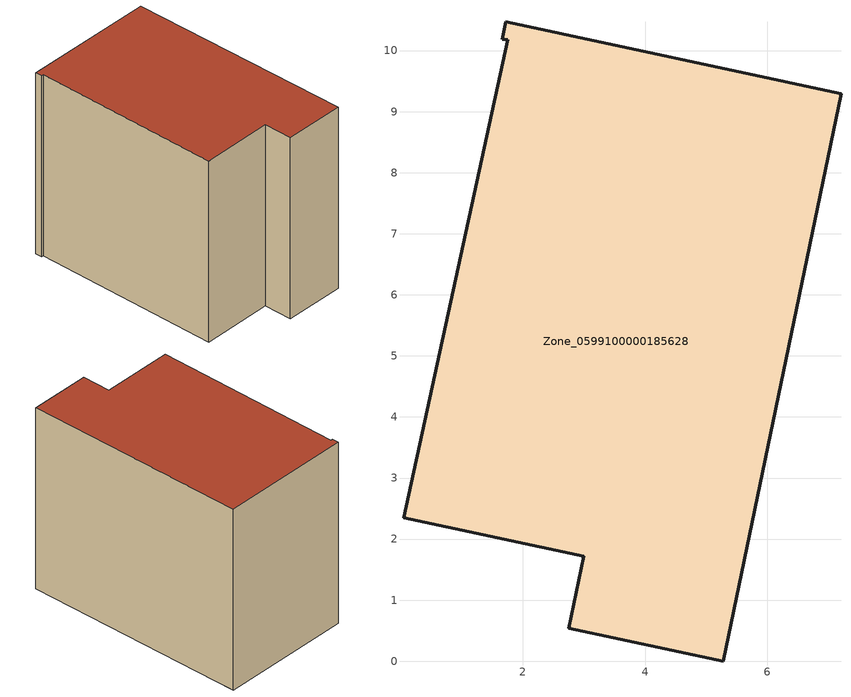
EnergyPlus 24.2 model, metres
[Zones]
Zone_0599100000185628
 floor ground (C_G): 2.75,0.54 3,1.72 0.04,2.35 1.75,10.17 1.66,10.19 1.72,10.47 7.21,9.29 5.28,0 z0
 wall outside (C_F): 3,1.72 2.75,0.54 5.28,0 7.21,9.29 1.72,10.47 1.66,10.19 1.75,10.17 0.04,2.35 3,1.72 z0:7.92
 roof outside (C_R): 0.04,2.35 3,1.72 2.75,0.54 5.28,0 7.21,9.29 1.72,10.47 1.66,10.19 1.75,10.17 z7.92
[BUILDING]
Pand.0599100000185628: North Axis=0; Terrain=City; Loads Convergence Tolerance Value=0.04; Temperature Convergence Tolerance Value=0.4; Solar Distribution=FullExterior; Maximum Number of Warmup Days=25; Minimum Number of Warmup Days=1
[Site:Location]
Rotterdam.The.Hague.AP_ZH_NLD Design_Conditions: Latitude=51.96; Longitude=4.45; Time Zone=1; Elevation=-4.5
[SITE:GROUNDTEMPERATURE:BUILDINGSURFACE]
18, 18, 18, 18, 18, 18, 18, 18, 18, 18, 18, 18
[MATERIAL] Thermal Absorptance=0.9; Solar Absorptance=0.7; Visible Absorptance=0.7
Name | Roughness | Thickness | Conductivity | Density | Specific Heat
G.TC.1975-1991 | MediumSmooth | 0.15 | 0.288461 | 540 | 1210
F.TC.1975-1991 | Rough | 0.3 | 0.230769 | 1920 | 840
R.TC.1975-1991 | MediumRough | 0.2 | 0.153846 | 1500 | 1000
[CONSTRUCTION]
C_G: G.TC.1975-1991
C_F: F.TC.1975-1991
C_R: R.TC.1975-1991
[ZONE]
Zone_0599100000185628: Type=1; Multiplier=1; Ceiling Height=Autocalculate; Volume=Autocalculate; Floor Area=autocalculate; Part of Total Floor Area=Yes
[ZONEINFILTRATION:DESIGNFLOWRATE]
Infil_Zone_0599100000185628: Zone or ZoneList or Space or SpaceList=Zone_0599100000185628; Schedule=AlwaysOn; Design Flow Rate Calculation Method=Flow/Area; Flow Rate per Floor Area=0.003; Constant Term Coefficient=1; Temperature Term Coefficient=0; Velocity Term Coefficient=0; Velocity Squared Term Coefficient=0
[HVACTEMPLATE:ZONE:IDEALLOADSAIRSYSTEM]
Zone_0599100000185628: Maximum Heating Supply Air Temperature=50; Minimum Cooling Supply Air Temperature=13; Maximum Heating Supply Air Humidity Ratio=0.0156; Minimum Cooling Supply Air Humidity Ratio=0.0077; Heating Limit=NoLimit; Cooling Limit=NoLimit; Dehumidification Control Type=ConstantSensibleHeatRatio; Cooling Sensible Heat Ratio=0.7; Dehumidification Setpoint=60; Humidification Control Type=None; Humidification Setpoint=30; Outdoor Air Method=None; Outdoor Air Flow Rate per Person=0.00944; Outdoor Air Flow Rate per Zone Floor Area=0; Outdoor Air Flow Rate per Zone=0; Demand Controlled Ventilation Type=None; Outdoor Air Economizer Type=NoEconomizer; Heat Recovery Type=None; Sensible Heat Recovery Effectiveness=0.7; Latent Heat Recovery Effectiveness=0.65
[ZONECONTROL:THERMOSTAT]
ThermostatControl_Zone_0599100000185628: Zone or ZoneList=Zone_0599100000185628; Control Type Schedule=DualSetpointControlType; Control 1=Thermostat_Zone_0599100000185628; Temperature Difference Between Cutout And Setpoint=0
[THERMOSTATSETPOINT:DUALSETPOINT]
Thermostat_Zone_0599100000185628: Heating Setpoint Temperature Schedule=HeatingSetpoint_Zone_0599100000185628; Cooling Setpoint Temperature Schedule=CoolingSetpoint_Zone_0599100000185628
[SCHEDULE:COMPACT]
HeatingSetpoint_Zone_0599100000185628: Through: 12/31, For: AllDays, Until: 24:00, 21
CoolingSetpoint_Zone_0599100000185628: Through: 12/31, For: AllDays, Until: 24:00, 24
DualSetpointControlType: Through: 12/31, For: AllDays, Until: 24:00, 4
AlwaysOn: Through: 12/31, For: AllDays, Until: 24:00, 1
